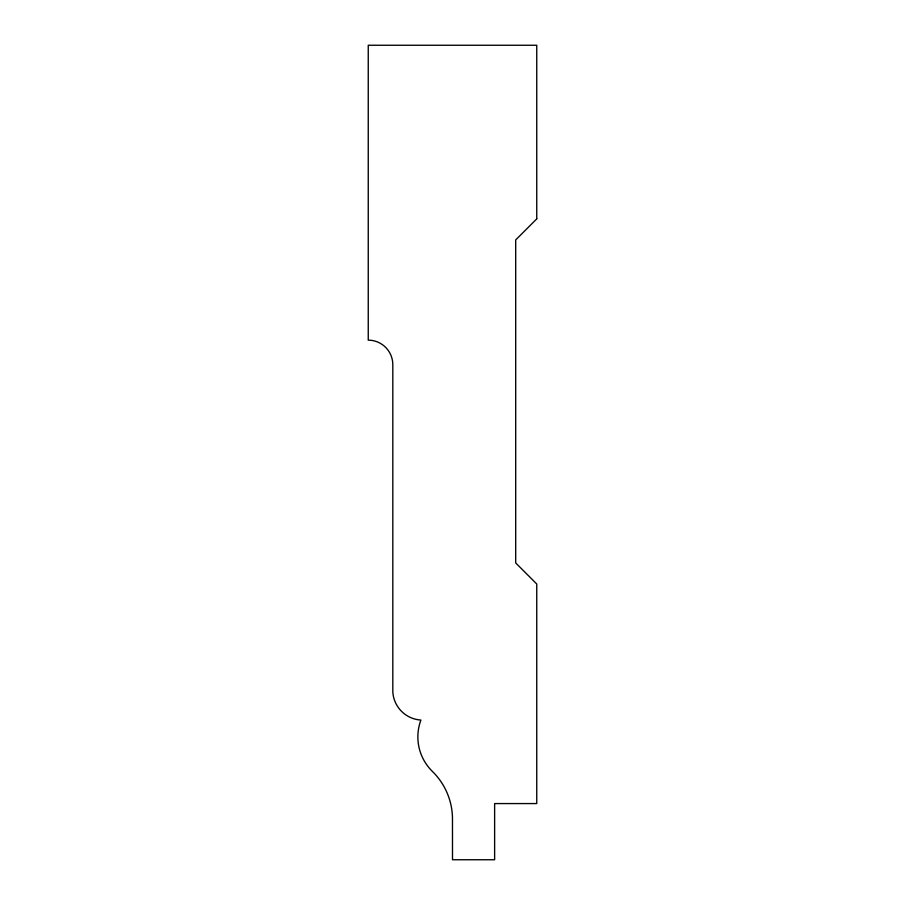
<?xml version="1.0" encoding="UTF-8"?>
<svg xmlns="http://www.w3.org/2000/svg" width="905" height="905" viewBox="0 0 905 905"><rect width="100%" height="100%" fill="white"/><g stroke="black" fill="none" stroke-linecap="round" stroke-linejoin="round"><path stroke-width="1.36" d="M536.756 218.874L515.692 239.938L515.692 562.933L536.756 583.997L536.756 803.572L494.628 803.572L494.628 859.75L452.5 859.75L452.477 819.873A66.744 66.744 0 0 0 432.183 771.207A48.237 48.237 0 0 1 420.904 720.052A29.956 29.956 0 0 1 392.815 691.963L392.815 364.726A24.571 24.571 0 0 0 368.245 340.156L368.245 45.25L536.756 45.25L536.756 218.874"/></g></svg>
